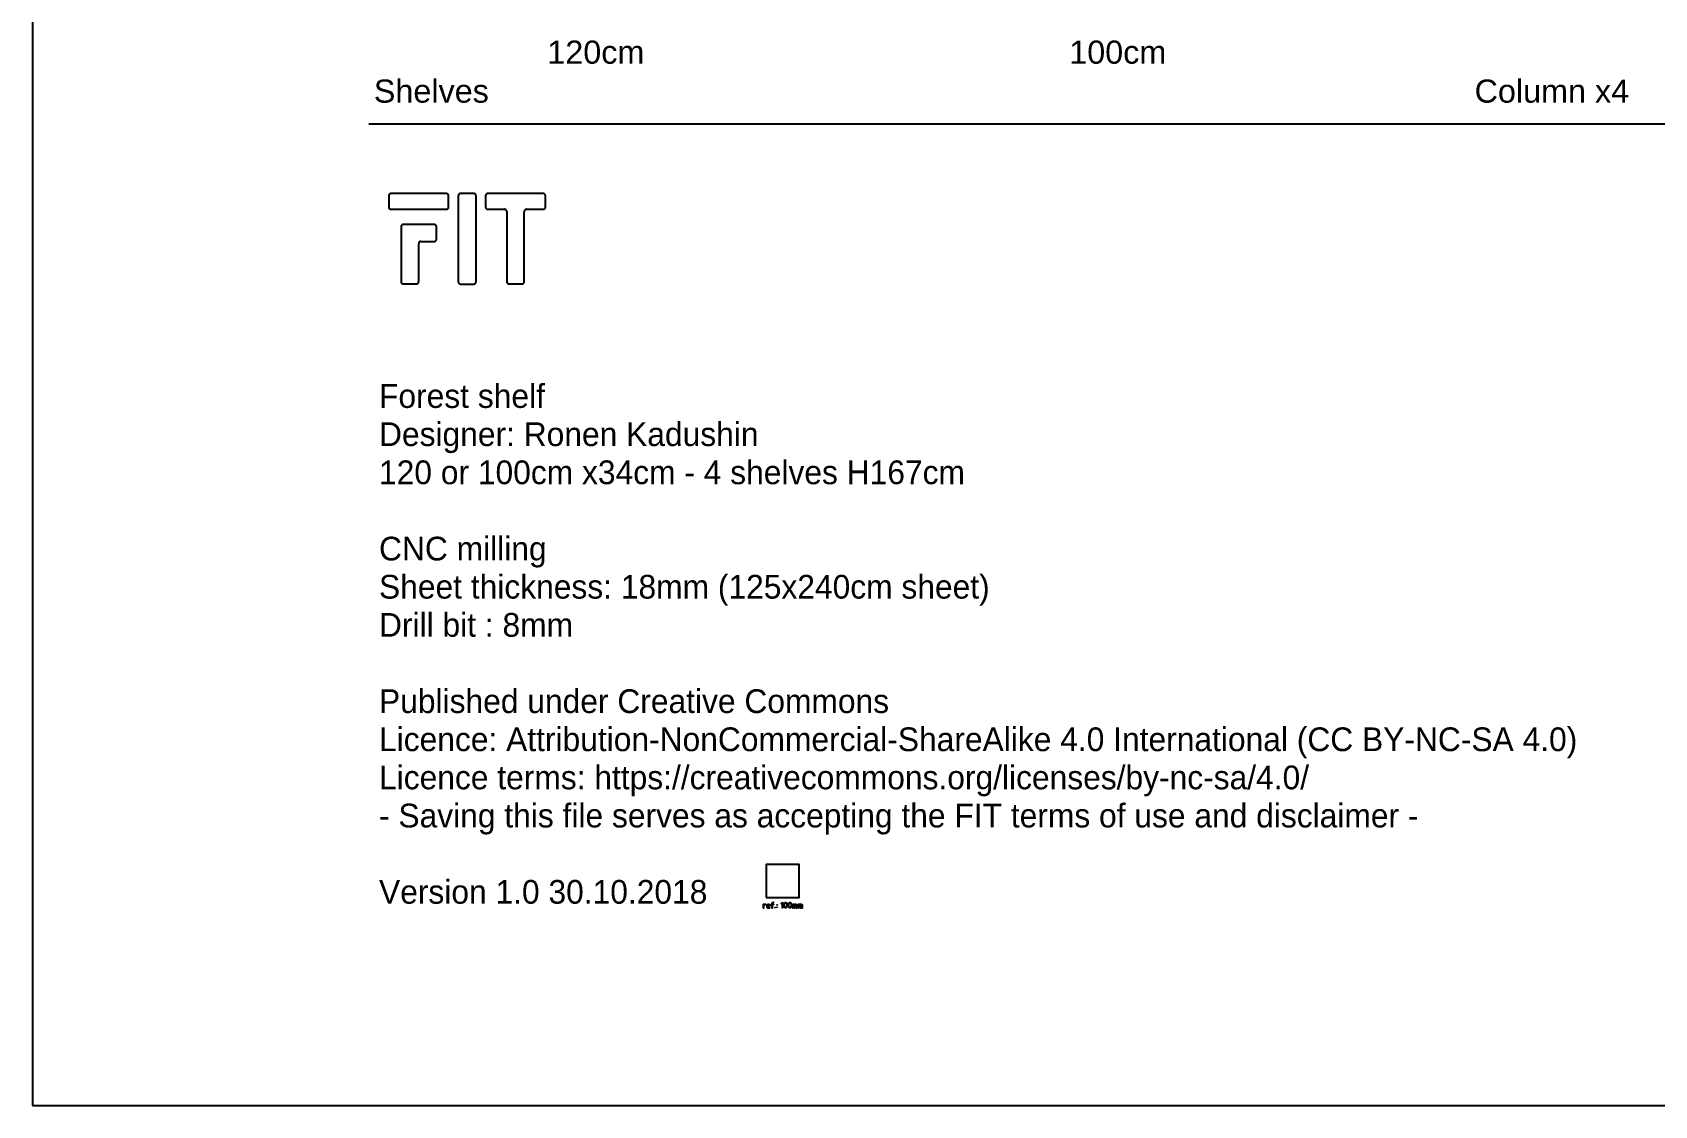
# Model space of a CAD drawing. Header units: millimetres. Extents: x -2942 to 5040, y -3942 to 2675.
# Drawn here: x -2942 to 1964, y -3942 to -695 of the extents above; entities that cross this region are included whole.
import ezdxf

# ---------------------------------------------------------------- set-up
doc = ezdxf.new("R2010")
doc.units = ezdxf.units.MM
doc.header["$MEASUREMENT"] = 0
doc.layers.add('Layer 02', color=1, linetype='Continuous', true_color=0xff0000)

msp = doc.modelspace()

# ---------------------------------------------------------------- linework, layer by layer
at = {"layer": 'Layer 02'}
for p, q in [((-1864.5, -1189.2, -2.9), (-1864.5, -1223.2, -2.9)), ((-1690.4, -1182.4, -2.9), (-1857.6, -1182.4, -2.9)), ((-1683.5, -1223.2, -2.9), (-1683.5, -1189.2, -2.9)), ((-1654.1, -1189.1, -2.9), (-1654.1, -1449.3, -2.9)), ((-1607.5, -1182.2, -2.9), (-1647.2, -1182.2, -2.9)), ((-1600.6, -1449.3, -2.9), (-1600.6, -1189.1, -2.9)), ((-1571.6, -1189.2, -2.9), (-1571.6, -1223.2, -2.9)), ((-1397.5, -1182.4, -2.9), (-1564.7, -1182.4, -2.9)), ((-1390.6, -1223.2, -2.9), (-1390.6, -1189.2, -2.9)), ((-1857.6, -1230, -2.9), (-1690.4, -1230, -2.9)), ((-1564.7, -1230, -2.9), (-1514.6, -1230, -2.9)), ((-1507.7, -1236.9, -2.9), (-1507.7, -1448.5, -2.9)), ((-1454.5, -1448.5, -2.9), (-1454.5, -1236.9, -2.9)), ((-1447.7, -1230, -2.9), (-1397.5, -1230, -2.9)), ((-1827.1, -1282.9, -2.9), (-1827.1, -1448.8, -2.9)), ((-1774, -1276.1, -2.9), (-1820.3, -1276.1, -2.9)), ((-1726.9, -1276.1, -2.9), (-1774, -1276.1, -2.9)), ((-1720.1, -1320.4, -2.9), (-1720.1, -1282.9, -2.9)), ((-1774, -1448.8, -2.9), (-1774, -1334.1, -2.9)), ((-1767.1, -1327.3, -2.9), (-1726.9, -1327.3, -2.9)), ((-1820.3, -1455.7, -2.9), (-1780.9, -1455.7, -2.9)), ((-1647.2, -1456.2, -2.9), (-1607.5, -1456.2, -2.9)), ((-1500.8, -1455.4, -2.9), (-1461.4, -1455.4, -2.9))]:
    msp.add_line(p, q, dxfattribs=at)
for points in [[(-2942.1, -3941.5), (5039.5, -3941.5), (5039.5, 2674.8), (-2942.1, 2674.8)], [(-723.4, -3312.4), (-623.4, -3312.4), (-623.4, -3212.4), (-723.4, -3212.4)]]:
    msp.add_lwpolyline(points, close=True, dxfattribs=at)
msp.add_lwpolyline([(-1924.8, -971.4), (4243.4, -971.4)], dxfattribs=at)
for points, weights in [([(-1857.6, -1182.4, -2.9), (-1864.5, -1182.4, -2.9), (-1864.5, -1189.2, -2.9)], [1, 0.707106781187, 1]), ([(-1864.5, -1223.2, -2.9), (-1864.5, -1230, -2.9), (-1857.6, -1230, -2.9)], [1, 0.707106781187, 1]), ([(-1683.5, -1189.2, -2.9), (-1683.5, -1182.4, -2.9), (-1690.4, -1182.4, -2.9)], [1, 0.707106781187, 1]), ([(-1690.4, -1230, -2.9), (-1683.5, -1230, -2.9), (-1683.5, -1223.2, -2.9)], [1, 0.707106781187, 1]), ([(-1647.2, -1182.2, -2.9), (-1654.1, -1182.2, -2.9), (-1654.1, -1189.1, -2.9)], [1, 0.707106781187, 1]), ([(-1600.6, -1189.1, -2.9), (-1600.6, -1182.2, -2.9), (-1607.5, -1182.2, -2.9)], [1, 0.707106781187, 1]), ([(-1564.7, -1182.4, -2.9), (-1571.6, -1182.4, -2.9), (-1571.6, -1189.2, -2.9)], [1, 0.707106781187, 1]), ([(-1571.6, -1223.2, -2.9), (-1571.6, -1230, -2.9), (-1564.7, -1230, -2.9)], [1, 0.707106781187, 1]), ([(-1390.6, -1189.2, -2.9), (-1390.6, -1182.4, -2.9), (-1397.5, -1182.4, -2.9)], [1, 0.707106781187, 1]), ([(-1397.5, -1230, -2.9), (-1390.6, -1230, -2.9), (-1390.6, -1223.2, -2.9)], [1, 0.707106781186, 1]), ([(-1507.7, -1236.9, -2.9), (-1507.7, -1230, -2.9), (-1514.6, -1230, -2.9)], [1, 0.707106781187, 1]), ([(-1447.7, -1230, -2.9), (-1454.5, -1230, -2.9), (-1454.5, -1236.9, -2.9)], [1, 0.707106781187, 1]), ([(-1820.3, -1276.1, -2.9), (-1827.1, -1276.1, -2.9), (-1827.1, -1282.9, -2.9)], [1, 0.707106781186, 1]), ([(-1720.1, -1282.9, -2.9), (-1720.1, -1276.1, -2.9), (-1726.9, -1276.1, -2.9)], [1, 0.707106781187, 1]), ([(-1726.9, -1327.3, -2.9), (-1720.1, -1327.3, -2.9), (-1720.1, -1320.4, -2.9)], [1, 0.707106781186, 1]), ([(-1767.1, -1327.3, -2.9), (-1774, -1327.3, -2.9), (-1774, -1334.1, -2.9)], [1, 0.707106781186, 1]), ([(-1827.1, -1448.8, -2.9), (-1827.1, -1455.7, -2.9), (-1820.3, -1455.7, -2.9)], [1, 0.707106781186, 1]), ([(-1780.9, -1455.7, -2.9), (-1774, -1455.7, -2.9), (-1774, -1448.8, -2.9)], [1, 0.707106781186, 1]), ([(-1654.1, -1449.3, -2.9), (-1654.1, -1456.2, -2.9), (-1647.2, -1456.2, -2.9)], [1, 0.707106781187, 1]), ([(-1607.5, -1456.2, -2.9), (-1600.6, -1456.2, -2.9), (-1600.6, -1449.3, -2.9)], [1, 0.707106781187, 1]), ([(-1507.7, -1448.5, -2.9), (-1507.7, -1455.4, -2.9), (-1500.8, -1455.4, -2.9)], [1, 0.707106781187, 1]), ([(-1461.4, -1455.4, -2.9), (-1454.5, -1455.4, -2.9), (-1454.5, -1448.5, -2.9)], [1, 0.707106781186, 1])]:
    msp.add_rational_spline(points, weights, degree=2, dxfattribs=at)
for points, knots in [([(-725.2, -3334.5, -2.9), (-725.2, -3333.5, -2.9), (-725.2, -3332.5, -2.9), (-728.2, -3332.5, -2.9), (-731.2, -3332.5, -2.9), (-731.2, -3338.1, -2.9), (-731.2, -3343.8, -2.9), (-731, -3343.8, -2.9), (-730.8, -3343.8, -2.9), (-730.8, -3338.3, -2.9), (-730.8, -3332.9, -2.9), (-728.2, -3332.9, -2.9), (-725.6, -3332.9, -2.9), (-725.6, -3333.7, -2.9), (-725.6, -3334.5, -2.9), (-725.4, -3334.5, -2.9), (-725.2, -3334.5, -2.9)], [-8, -8, -8, -7, -7, -6, -6, -5, -5, -4, -4, -3, -3, -2, -2, -1, -1, 0, 0, 0]), ([(-712.2, -3338.3, -2.9), (-712.2, -3337.3, -2.9), (-712.2, -3336.3, -2.9), (-712.2, -3334.7, -2.9), (-713.4, -3333.6, -2.9), (-714.5, -3332.5, -2.9), (-716.1, -3332.5, -2.9), (-717.8, -3332.5, -2.9), (-718.9, -3333.6, -2.9), (-720, -3334.7, -2.9), (-720, -3336.3, -2.9), (-720, -3338.2, -2.9), (-720, -3340, -2.9), (-720, -3342.2, -2.9), (-719.1, -3343.1, -2.9), (-718.3, -3343.8, -2.9), (-716.4, -3343.8, -2.9), (-714.4, -3343.8, -2.9), (-712.4, -3343.8, -2.9), (-712.4, -3343.6, -2.9), (-712.4, -3343.4, -2.9), (-714.4, -3343.4, -2.9), (-716.4, -3343.4, -2.9), (-718.1, -3343.4, -2.9), (-718.8, -3342.8, -2.9), (-719.7, -3342.1, -2.9), (-719.7, -3340, -2.9), (-719.7, -3339.2, -2.9), (-719.7, -3338.3, -2.9), (-715.9, -3338.3, -2.9), (-712.2, -3338.3, -2.9)], [-15, -15, -15, -14, -14, -13, -13, -12, -12, -11, -11, -10, -10, -9, -9, -8, -8, -7, -7, -6, -6, -5, -5, -4, -4, -3, -3, -2, -2, -1, -1, 0, 0, 0]), ([(-712.6, -3338, -2.9), (-712.6, -3337.2, -2.9), (-712.6, -3336.4, -2.9), (-712.6, -3334.9, -2.9), (-713.6, -3333.9, -2.9), (-714.7, -3332.8, -2.9), (-716.1, -3332.8, -2.9), (-717.6, -3332.8, -2.9), (-718.6, -3333.9, -2.9), (-719.7, -3334.9, -2.9), (-719.7, -3336.4, -2.9), (-719.7, -3337.2, -2.9), (-719.7, -3338, -2.9), (-716.1, -3338, -2.9), (-712.6, -3338, -2.9)], [0, 0, 0, 1, 1, 2, 2, 3, 3, 4, 4, 5, 5, 6, 6, 7, 7, 7]), ([(-701.3, -3332.9, -2.9), (-701.3, -3332.7, -2.9), (-701.3, -3332.5, -2.9), (-703, -3332.5, -2.9), (-704.8, -3332.5, -2.9), (-704.8, -3331.9, -2.9), (-704.8, -3331.3, -2.9), (-704.8, -3329.8, -2.9), (-704.2, -3328.8, -2.9), (-703.3, -3327.3, -2.9), (-701.3, -3327.3, -2.9), (-701.3, -3327.1, -2.9), (-701.3, -3326.9, -2.9), (-703.5, -3326.9, -2.9), (-704.5, -3328.6, -2.9), (-705.1, -3329.6, -2.9), (-705.1, -3331.3, -2.9), (-705.1, -3331.9, -2.9), (-705.1, -3332.5, -2.9), (-706, -3332.5, -2.9), (-706.8, -3332.5, -2.9), (-706.8, -3332.7, -2.9), (-706.8, -3332.9, -2.9), (-706, -3332.9, -2.9), (-705.1, -3332.9, -2.9), (-705.1, -3338.3, -2.9), (-705.1, -3343.8, -2.9), (-705, -3343.8, -2.9), (-704.8, -3343.8, -2.9), (-704.8, -3338.3, -2.9), (-704.8, -3332.9, -2.9), (-703, -3332.9, -2.9), (-701.3, -3332.9, -2.9)], [-16, -16, -16, -15, -15, -14, -14, -13, -13, -12, -12, -11, -11, -10, -10, -9, -9, -8, -8, -7, -7, -6, -6, -5, -5, -4, -4, -3, -3, -2, -2, -1, -1, 0, 0, 0]), ([(-689.9, -3335.5, -2.9), (-689.9, -3335, -2.9), (-689.9, -3334.6, -2.9), (-690.1, -3334.6, -2.9), (-690.3, -3334.6, -2.9), (-690.3, -3335, -2.9), (-690.3, -3335.5, -2.9), (-690.1, -3335.5, -2.9), (-689.9, -3335.5, -2.9)], [-4, -4, -4, -3, -3, -2, -2, -1, -1, 0, 0, 0]), ([(-673.2, -3343.8, -2.9), (-673.2, -3335.4, -2.9), (-673.2, -3327.1, -2.9), (-673.4, -3327.1, -2.9), (-673.6, -3327.1, -2.9), (-675.4, -3328.9, -2.9), (-677.2, -3330.7, -2.9), (-677.1, -3330.8, -2.9), (-677, -3330.9, -2.9), (-675.3, -3329.2, -2.9), (-673.6, -3327.5, -2.9), (-673.6, -3335.7, -2.9), (-673.6, -3343.8, -2.9), (-673.4, -3343.8, -2.9), (-673.2, -3343.8, -2.9)], [-7, -7, -7, -6, -6, -5, -5, -4, -4, -3, -3, -2, -2, -1, -1, 0, 0, 0]), ([(-660.3, -3336, -2.9), (-660.3, -3335.4, -2.9), (-660.3, -3334.7, -2.9), (-660.3, -3332.8, -2.9), (-660.9, -3330.8, -2.9), (-662, -3326.9, -2.9), (-664.2, -3326.9, -2.9), (-665.3, -3326.9, -2.9), (-666.1, -3327.9, -2.9), (-667, -3329, -2.9), (-667.6, -3331.2, -2.9), (-668.1, -3333, -2.9), (-668.1, -3334.7, -2.9), (-668.1, -3335.4, -2.9), (-668.1, -3336, -2.9), (-668.1, -3337.9, -2.9), (-667.4, -3339.9, -2.9), (-666.3, -3343.8, -2.9), (-664.2, -3343.8, -2.9), (-663, -3343.8, -2.9), (-662.2, -3342.8, -2.9), (-661.3, -3341.7, -2.9), (-660.8, -3339.6, -2.9), (-660.3, -3337.6, -2.9), (-660.3, -3336, -2.9)], [-12, -12, -12, -11, -11, -10, -10, -9, -9, -8, -8, -7, -7, -6, -6, -5, -5, -4, -4, -3, -3, -2, -2, -1, -1, 0, 0, 0]), ([(-660.6, -3336.1, -2.9), (-660.6, -3335.4, -2.9), (-660.6, -3334.8, -2.9), (-660.6, -3333, -2.9), (-661.2, -3330.9, -2.9), (-662.3, -3327.3, -2.9), (-664.2, -3327.3, -2.9), (-666, -3327.3, -2.9), (-667.1, -3330.9, -2.9), (-667.7, -3333, -2.9), (-667.7, -3334.8, -2.9), (-667.7, -3335.4, -2.9), (-667.7, -3336.1, -2.9), (-667.7, -3337.8, -2.9), (-667.1, -3339.7, -2.9), (-666.1, -3343.6, -2.9), (-664.2, -3343.6, -2.9), (-662.3, -3343.6, -2.9), (-661.2, -3339.9, -2.9), (-660.6, -3337.9, -2.9), (-660.6, -3336.1, -2.9)], [0, 0, 0, 1, 1, 2, 2, 3, 3, 4, 4, 5, 5, 6, 6, 7, 7, 8, 8, 9, 9, 10, 10, 10]), ([(-647.2, -3336, -2.9), (-647.2, -3335.4, -2.9), (-647.2, -3334.7, -2.9), (-647.2, -3332.8, -2.9), (-647.8, -3330.8, -2.9), (-649, -3326.9, -2.9), (-651.1, -3326.9, -2.9), (-652.3, -3326.9, -2.9), (-653.1, -3327.9, -2.9), (-654, -3329, -2.9), (-654.5, -3331.2, -2.9), (-655, -3333, -2.9), (-655, -3334.7, -2.9), (-655, -3335.4, -2.9), (-655, -3336, -2.9), (-655, -3337.9, -2.9), (-654.4, -3339.9, -2.9), (-653.2, -3343.8, -2.9), (-651.1, -3343.8, -2.9), (-650, -3343.8, -2.9), (-649.2, -3342.8, -2.9), (-648.3, -3341.7, -2.9), (-647.7, -3339.6, -2.9), (-647.2, -3337.6, -2.9), (-647.2, -3336, -2.9)], [-12, -12, -12, -11, -11, -10, -10, -9, -9, -8, -8, -7, -7, -6, -6, -5, -5, -4, -4, -3, -3, -2, -2, -1, -1, 0, 0, 0]), ([(-647.6, -3336.1, -2.9), (-647.6, -3335.4, -2.9), (-647.6, -3334.8, -2.9), (-647.6, -3333, -2.9), (-648.2, -3330.9, -2.9), (-649.3, -3327.3, -2.9), (-651.1, -3327.3, -2.9), (-653, -3327.3, -2.9), (-654.1, -3330.9, -2.9), (-654.6, -3333, -2.9), (-654.6, -3334.8, -2.9), (-654.6, -3335.4, -2.9), (-654.6, -3336.1, -2.9), (-654.6, -3337.8, -2.9), (-654.1, -3339.7, -2.9), (-653.1, -3343.6, -2.9), (-651.1, -3343.6, -2.9), (-649.3, -3343.6, -2.9), (-648.2, -3339.9, -2.9), (-647.6, -3337.9, -2.9), (-647.6, -3336.1, -2.9)], [0, 0, 0, 1, 1, 2, 2, 3, 3, 4, 4, 5, 5, 6, 6, 7, 7, 8, 8, 9, 9, 10, 10, 10]), ([(-630.5, -3343.8, -2.9), (-630.5, -3339.9, -2.9), (-630.5, -3335.9, -2.9), (-630.5, -3334.5, -2.9), (-631.5, -3333.5, -2.9), (-632.5, -3332.5, -2.9), (-633.9, -3332.5, -2.9), (-638, -3332.5, -2.9), (-642, -3332.5, -2.9), (-642, -3338.1, -2.9), (-642, -3343.8, -2.9), (-641.8, -3343.8, -2.9), (-641.6, -3343.8, -2.9), (-641.6, -3338.3, -2.9), (-641.6, -3332.8, -2.9), (-639, -3332.8, -2.9), (-636.4, -3332.8, -2.9), (-636.4, -3338.3, -2.9), (-636.4, -3343.8, -2.9), (-636.2, -3343.8, -2.9), (-636, -3343.8, -2.9), (-636, -3338.3, -2.9), (-636, -3332.8, -2.9), (-635, -3332.8, -2.9), (-633.9, -3332.8, -2.9), (-632.7, -3332.8, -2.9), (-631.8, -3333.7, -2.9), (-630.9, -3334.6, -2.9), (-630.9, -3335.9, -2.9), (-630.9, -3339.8, -2.9), (-630.9, -3343.8, -2.9), (-630.7, -3343.8, -2.9), (-630.5, -3343.8, -2.9)], [-16, -16, -16, -15, -15, -14, -14, -13, -13, -12, -12, -11, -11, -10, -10, -9, -9, -8, -8, -7, -7, -6, -6, -5, -5, -4, -4, -3, -3, -2, -2, -1, -1, 0, 0, 0]), ([(-613.8, -3343.8, -2.9), (-613.8, -3339.9, -2.9), (-613.8, -3335.9, -2.9), (-613.8, -3334.5, -2.9), (-614.8, -3333.5, -2.9), (-615.8, -3332.5, -2.9), (-617.2, -3332.5, -2.9), (-621.3, -3332.5, -2.9), (-625.3, -3332.5, -2.9), (-625.3, -3338.1, -2.9), (-625.3, -3343.8, -2.9), (-625.1, -3343.8, -2.9), (-624.9, -3343.8, -2.9), (-624.9, -3338.3, -2.9), (-624.9, -3332.8, -2.9), (-622.3, -3332.8, -2.9), (-619.7, -3332.8, -2.9), (-619.7, -3338.3, -2.9), (-619.7, -3343.8, -2.9), (-619.5, -3343.8, -2.9), (-619.4, -3343.8, -2.9), (-619.4, -3338.3, -2.9), (-619.4, -3332.8, -2.9), (-618.3, -3332.8, -2.9), (-617.2, -3332.8, -2.9), (-616, -3332.8, -2.9), (-615.1, -3333.7, -2.9), (-614.2, -3334.6, -2.9), (-614.2, -3335.9, -2.9), (-614.2, -3339.8, -2.9), (-614.2, -3343.8, -2.9), (-614, -3343.8, -2.9), (-613.8, -3343.8, -2.9)], [-16, -16, -16, -15, -15, -14, -14, -13, -13, -12, -12, -11, -11, -10, -10, -9, -9, -8, -8, -7, -7, -6, -6, -5, -5, -4, -4, -3, -3, -2, -2, -1, -1, 0, 0, 0]), ([(-695.5, -3343.8, -2.9), (-695.5, -3343.3, -2.9), (-695.5, -3342.8, -2.9), (-695.7, -3342.8, -2.9), (-695.9, -3342.8, -2.9), (-695.9, -3343.3, -2.9), (-695.9, -3343.8, -2.9), (-695.7, -3343.8, -2.9), (-695.5, -3343.8, -2.9)], [-4, -4, -4, -3, -3, -2, -2, -1, -1, 0, 0, 0]), ([(-689.9, -3341.9, -2.9), (-689.9, -3341.4, -2.9), (-689.9, -3341, -2.9), (-690.1, -3341, -2.9), (-690.3, -3341, -2.9), (-690.3, -3341.4, -2.9), (-690.3, -3341.9, -2.9), (-690.1, -3341.9, -2.9), (-689.9, -3341.9, -2.9)], [-4, -4, -4, -3, -3, -2, -2, -1, -1, 0, 0, 0])]:
    msp.add_open_spline(points, degree=2, knots=knots, dxfattribs=at)

# ---------------------------------------------------------------- texts
at = {"layer": 'Layer 02', "attachment_point": 7, "line_spacing_factor": 0.963855}
for s, insert, char_height, width in [('\\fArial;120cm', (-1384.9, -790.6), 70, 344.94), ('\\fArial;100cm', (193.5, -790.6), 70, 344.94), ('\\fArial;Shelves', (-1909.6, -908.4, -2.9), 70, 406.928), ('\\fArial;Column x4', (1419.4, -908.4, -2.9), 70, 525.422), ('\\fMyriadPro-Regular;Forest shelf\\PDesigner: Ronen Kadushin\\P120 or 100cm x34cm - 4 shelves H167cm\\P\\PCNC milling\\PSheet thickness: 18mm (125x240cm sheet)\\PDrill bit : 8mm\\P\\PPublished under Creative Commons\\PLicence: Attribution-NonCommercial-ShareAlike 4.0 International (CC BY-NC-SA 4.0)\\PLicence terms: https://creativecommons.org/licenses/by-nc-sa/4.0/\\P- Saving this file serves as accepting the FIT terms of use and disclaimer -\\P\\PVersion 1.0 30.10.2018', (-1893.9, -3331.9, -2.9), 71.813, 3724.363)]:
    msp.add_mtext(s, dxfattribs=dict(at, insert=insert, char_height=char_height, width=width))

doc.saveas('drawing.dxf')
